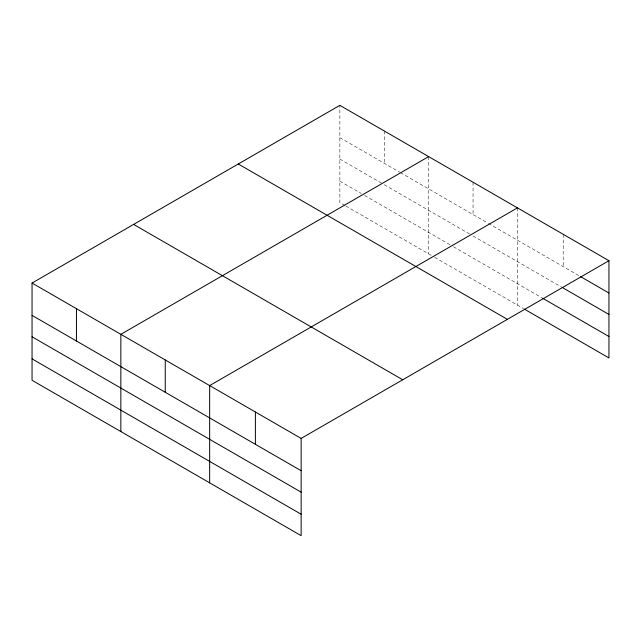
<?xml version="1.0" encoding="UTF-8"?>
<svg xmlns="http://www.w3.org/2000/svg" width="641" height="641" viewBox="0 0 641 641"><rect width="100%" height="100%" fill="white"/><g stroke="black" fill="none" stroke-linecap="round" stroke-linejoin="round"><path stroke-width="0.48" stroke-dasharray="3.21 2.4" d="M339.858 137.655L399.631 172.165M400.481 172.653L487.577 222.94M488.426 223.429L579.6 276.071M339.858 159.08L382.557 183.735M384.263 184.72L471.351 234.999M473.058 235.984L563.207 288.033M339.858 181.163L361.212 193.486M364.625 195.457L450.006 244.75M453.419 246.721L541.629 297.648M344.986 205.545L339.858 202.588L339.858 105.34M345.836 206.033L433.781 256.809M434.638 257.305L523.505 308.609M563.207 234.294L563.207 266.6M517.463 207.876L517.463 305.124M473.058 182.244L473.058 214.559M428.661 156.612L428.661 253.852M384.263 130.98L384.263 163.295"/><path stroke-width="0.96" d="M32.05 283.058L301.142 438.412L301.142 535.66L32.05 380.297L32.05 283.058L339.858 105.34L608.95 260.703L608.95 357.942L524.362 309.106M428.661 156.612L120.853 334.322L120.853 431.569M517.463 207.876L209.647 385.594L209.647 482.833M301.142 438.412L608.95 260.703M580.466 276.567L608.95 293.017M563.207 288.033L608.95 314.443M542.486 298.145L608.95 336.517M238.284 163.992L507.376 319.346M133.624 224.414L402.716 379.768M32.05 315.372L301.142 470.726M32.05 336.797L301.142 492.152M32.05 358.872L301.142 514.226M255.39 412.003L255.39 444.317M165.25 359.962L165.25 392.276M76.447 308.69L76.447 341.004"/></g></svg>
